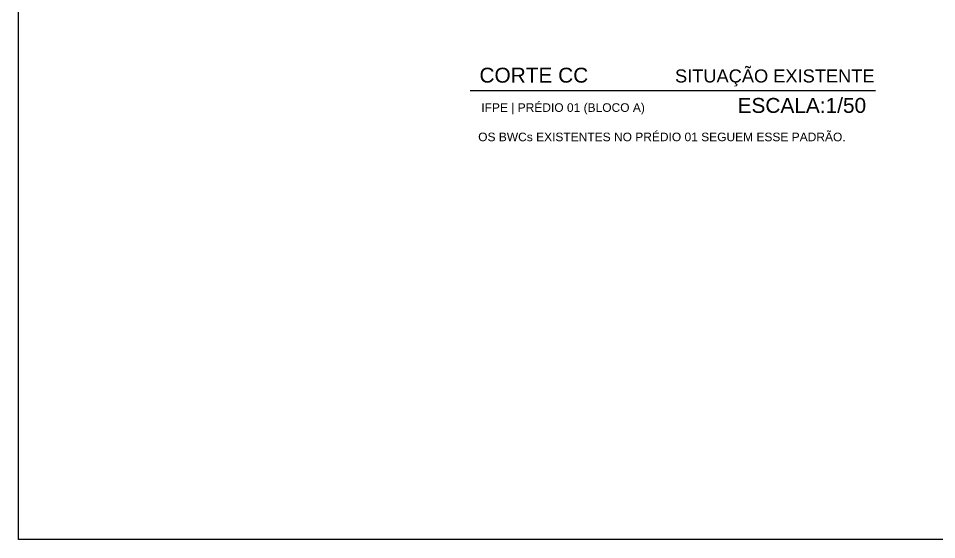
# Model space of a CAD drawing. Header units: metres. Extents: x 2362 to 4220, y 91 to 382.
# Drawn here: x 3311.89 to 3324.2, y 176.35 to 183.33 of the extents above; entities that cross this region are included whole.
import ezdxf

# ---------------------------------------------------------------- set-up
doc = ezdxf.new("R2010")
doc.units = ezdxf.units.M
doc.header["$LTSCALE"] = 5
doc.header["$MEASUREMENT"] = 0
for name, color, linetype in [('COTA 1 100', 2, 'Continuous'), ('PENA 0.05', 8, 'Continuous'), ('PENA 0.2', 2, 'Continuous'), ('TXT ESPECIFICAÇÃO', 7, 'Continuous')]:
    doc.layers.add(name, color=color, linetype=linetype)
doc.styles.add('Luana', font='arial.ttf')

msp = doc.modelspace()

# ---------------------------------------------------------------- linework, layer by layer
at = {"layer": 'COTA 1 100'}
msp.add_lwpolyline([(3311.8908, 191.2891), (3330.4249, 191.2891), (3330.4249, 176.3487), (3311.8908, 176.3487)], close=True, dxfattribs=at)
at = {"layer": 'TXT ESPECIFICAÇÃO', "linetype": 'ByBlock'}
msp.add_line((3317.9502, 182.3665), (3323.3858, 182.3665), dxfattribs=at)

# ---------------------------------------------------------------- texts
at = {"layer": 'PENA 0.05', "style": 'Luana'}
msp.add_text('SITUAÇÃO EXISTENTE', height=0.175, dxfattribs=at).set_placement((3320.6961, 182.473))
at = {"layer": 'PENA 0.05', "linetype": 'ByBlock', "style": 'Luana'}
for s, p in [('IFPE | PRÉDIO 01 (BLOCO A)', (3318.0987, 182.0795)), ('OS BWCs EXISTENTES NO PRÉDIO 01 SEGUEM ESSE PADRÃO.', (3318.0568, 181.686))]:
    msp.add_text(s, height=0.115, dxfattribs=at).set_placement(p)
at = {"layer": 'PENA 0.2', "style": 'Luana'}
for s, p in [('CORTE CC', (3318.0737, 182.4709)), ('ESCALA:1/50', (3321.5351, 182.0658))]:
    msp.add_text(s, height=0.2, dxfattribs=at).set_placement(p)

doc.saveas('drawing.dxf')
